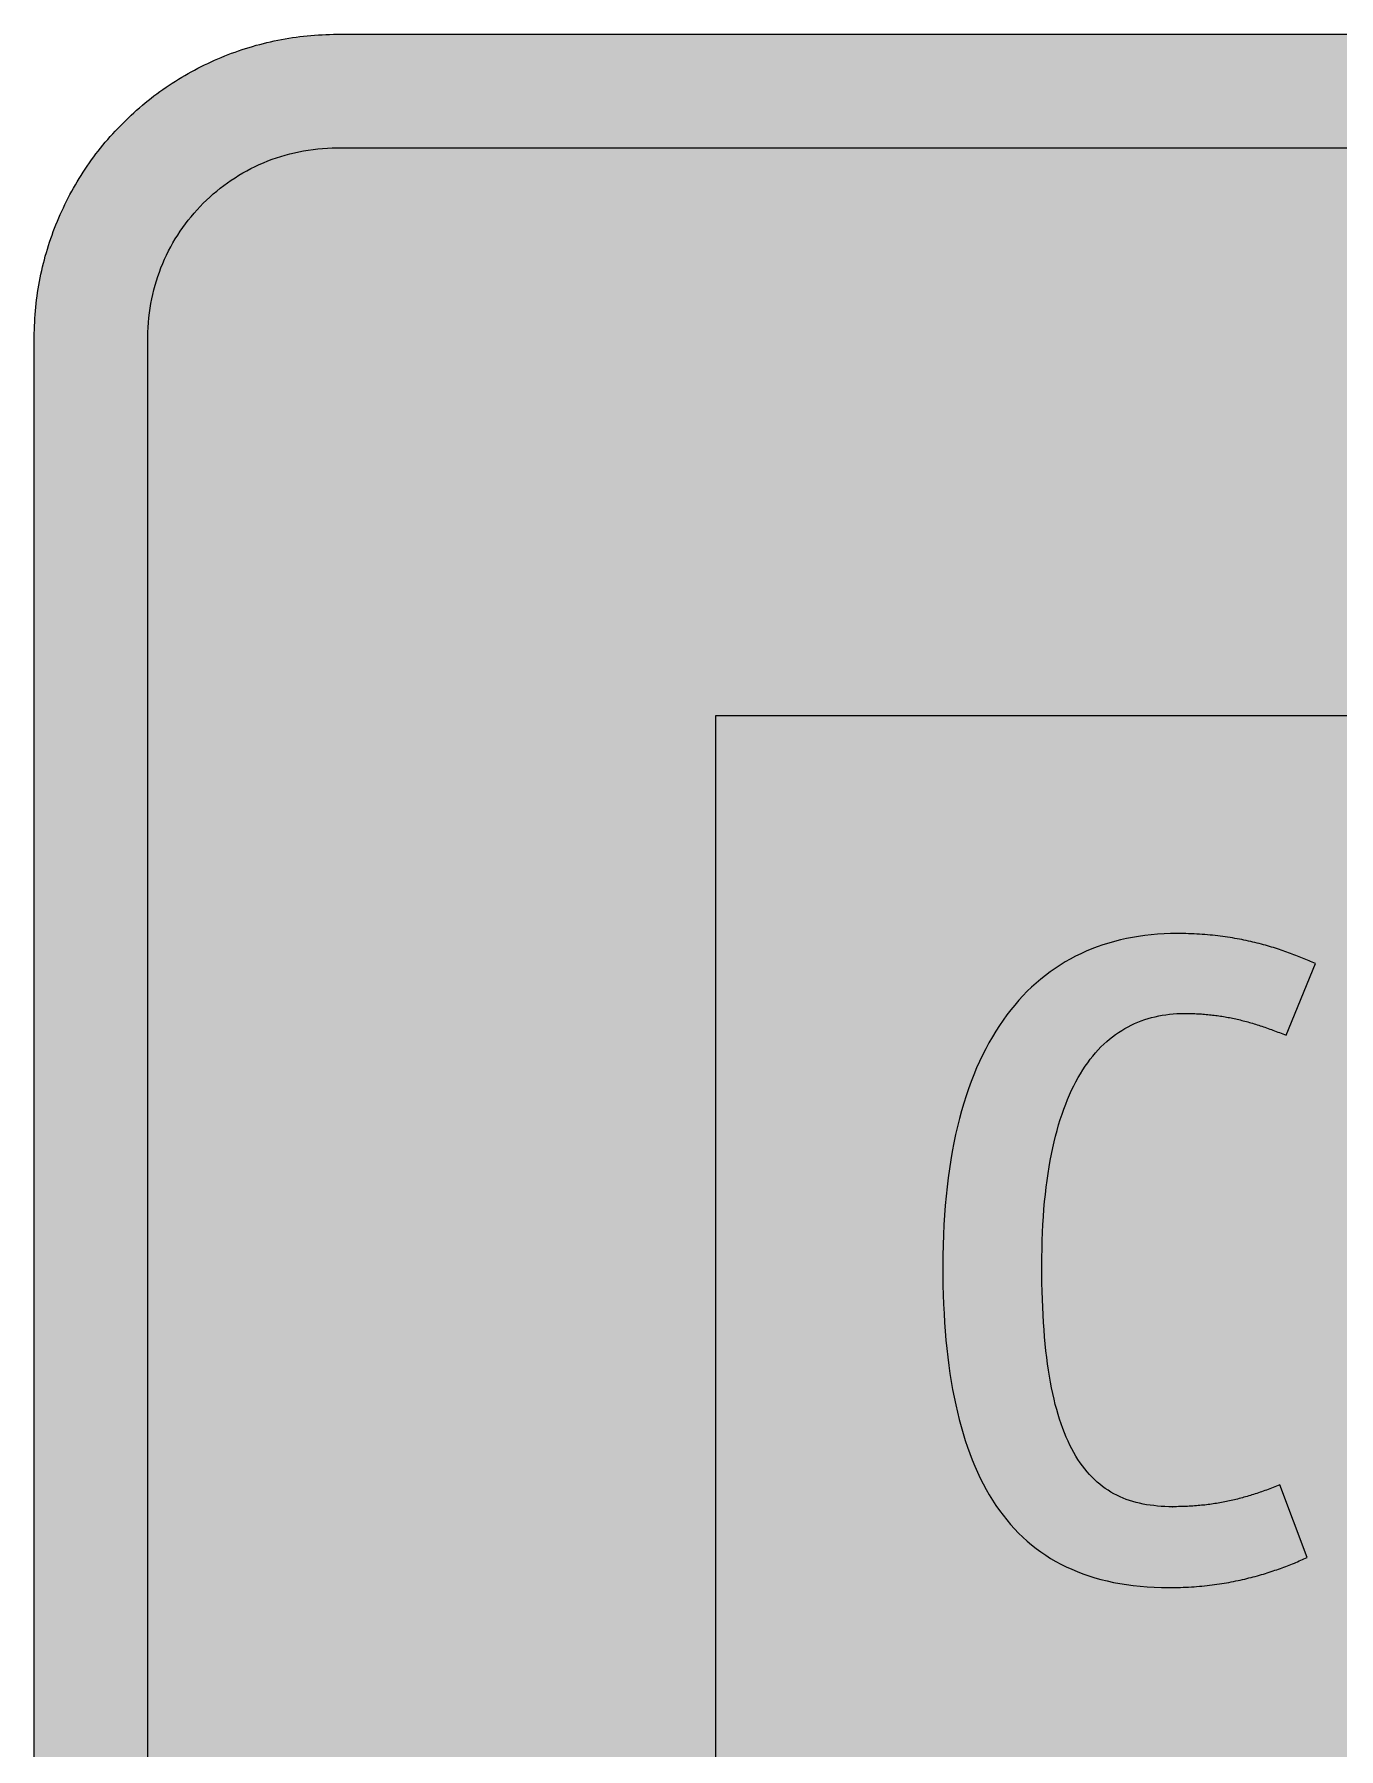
# Model space of a CAD drawing. Header units: millimetres. Extents: x 0 to 212, y 0 to 212.
# Drawn here: x 0.1 to 60.8, y 131.8 to 211.7 of the extents above; entities that cross this region are included whole.
import ezdxf

# ---------------------------------------------------------------- set-up
doc = ezdxf.new("R2010")
doc.units = ezdxf.units.MM

msp = doc.modelspace()

# ---------------------------------------------------------------- hatches: boundary and pattern name
for color, points in [(254, [(14.1633, 0.0536), (13.9878, 0.0533), (13.8125, 0.0559), (13.6373, 0.061), (13.462, 0.0686), (13.2893, 0.0787), (13.114, 0.0914), (12.9413, 0.1041), (12.7686, 0.1219), (12.5959, 0.1397), (12.4231, 0.16), (12.2504, 0.1829), (12.0777, 0.2057), (11.9075, 0.2337), (11.7373, 0.2616), (11.5672, 0.2921), (11.397, 0.3251), (11.2268, 0.3607), (11.0592, 0.3988), (10.8915, 0.4369), (10.7239, 0.4775), (10.5562, 0.5207), (10.3886, 0.5664), (10.2235, 0.6121), (10.0584, 0.6629), (9.8933, 0.7137), (9.7307, 0.7671), (9.5682, 0.8204), (9.4056, 0.8788), (9.2431, 0.9373), (9.083, 0.9982), (8.923, 1.0617), (8.763, 1.1252), (8.6055, 1.1938), (8.4455, 1.2624), (8.2906, 1.331), (8.1331, 1.4046), (7.9781, 1.4783), (7.8232, 1.5545), (7.6708, 1.6332), (7.5184, 1.7145), (7.366, 1.7958), (7.2161, 1.8796), (7.0663, 1.966), (6.919, 2.0523), (6.7716, 2.1438), (6.6243, 2.2352), (6.4795, 2.3266), (6.3348, 2.4232), (6.19, 2.5197), (6.0477, 2.6187), (5.908, 2.7178), (5.7683, 2.8194), (5.6286, 2.9235), (5.4915, 3.0302), (5.3543, 3.1369), (5.2197, 3.2461), (5.0851, 3.3579), (4.953, 3.4722), (4.8209, 3.5865), (4.6914, 3.7033), (4.5644, 3.8202), (4.4348, 3.9395), (4.3104, 4.0615), (4.1859, 4.1859), (4.0615, 4.3104), (3.9395, 4.4348), (3.8202, 4.5618), (3.7033, 4.6914), (3.5865, 4.8209), (3.4722, 4.953), (3.3579, 5.0851), (3.2487, 5.2197), (3.1369, 5.3543), (3.0302, 5.4915), (2.9235, 5.6286), (2.8194, 5.7683), (2.7178, 5.908), (2.6187, 6.0477), (2.5197, 6.19), (2.4232, 6.3348), (2.3266, 6.477), (2.2352, 6.6243), (2.1438, 6.7691), (2.0523, 6.9164), (1.966, 7.0663), (1.8796, 7.2161), (1.7958, 7.366), (1.7145, 7.5184), (1.6332, 7.6708), (1.5545, 7.8232), (1.4783, 7.9781), (1.4046, 8.1331), (1.331, 8.2906), (1.2598, 8.4455), (1.1913, 8.603), (1.1252, 8.763), (1.0592, 8.923), (0.9982, 9.083), (0.9373, 9.2431), (0.8763, 9.4056), (0.8204, 9.5682), (0.7645, 9.7307), (0.7112, 9.8933), (0.6604, 10.0584), (0.6121, 10.2235), (0.5639, 10.3911), (0.5207, 10.5562), (0.4775, 10.7239), (0.4343, 10.8915), (0.3962, 11.0592), (0.3607, 11.2268), (0.3251, 11.397), (0.2921, 11.5672), (0.2616, 11.7373), (0.2311, 11.9075), (0.2057, 12.0802), (0.1803, 12.2504), (0.1575, 12.4231), (0.1372, 12.5959), (0.1194, 12.7686), (0.1041, 12.9413), (0.0889, 13.1166), (0.0787, 13.2893), (0.0686, 13.4645), (0.061, 13.6373), (0.0559, 13.8125), (0.0508, 13.9878), (0.0508, 14.163), (0.0522, 197.6092), (0.0508, 197.7822), (0.0559, 197.9574), (0.061, 198.1327), (0.0686, 198.308), (0.0787, 198.4807), (0.0889, 198.6559), (0.1041, 198.8287), (0.1194, 199.0014), (0.1372, 199.1741), (0.1575, 199.3468), (0.1803, 199.5195), (0.2057, 199.6923), (0.2311, 199.8624), (0.2616, 200.0326), (0.2921, 200.2028), (0.3251, 200.373), (0.3607, 200.5432), (0.3962, 200.7108), (0.4343, 200.8784), (0.4775, 201.0461), (0.5207, 201.2137), (0.5639, 201.3814), (0.6121, 201.5465), (0.6604, 201.7116), (0.7112, 201.8767), (0.7645, 202.0392), (0.8204, 202.2018), (0.8763, 202.3643), (0.9373, 202.5269), (0.9982, 202.6869), (1.0592, 202.8469), (1.1252, 203.007), (1.1913, 203.1644), (1.2598, 203.3245), (1.331, 203.4794), (1.4046, 203.6369), (1.4783, 203.7918), (1.5545, 203.9468), (1.6332, 204.0992), (1.7145, 204.2516), (1.7958, 204.404), (1.8796, 204.5538), (1.966, 204.7037), (2.0523, 204.851), (2.1438, 204.9983), (2.2352, 205.1456), (2.3266, 205.2904), (2.4232, 205.4352), (2.5197, 205.58), (2.6187, 205.7222), (2.7178, 205.8619), (2.8194, 206.0016), (2.9235, 206.1413), (3.0302, 206.2785), (3.1369, 206.4156), (3.2487, 206.5503), (3.3579, 206.6849), (3.4722, 206.817), (3.5865, 206.949), (3.7033, 207.0786), (3.8202, 207.2056), (3.9395, 207.3351), (4.0615, 207.4596), (4.1859, 207.584), (4.3104, 207.7085), (4.4348, 207.8304), (4.5644, 207.9498), (4.6914, 208.0666), (4.8209, 208.1835), (4.953, 208.2978), (5.0851, 208.4121), (5.2197, 208.5213), (5.3543, 208.6331), (5.4915, 208.7397), (5.6286, 208.8464), (5.7683, 208.9506), (5.908, 209.0522), (6.0477, 209.1512), (6.19, 209.2503), (6.3348, 209.3468), (6.4795, 209.4433), (6.6243, 209.5348), (6.7716, 209.6262), (6.919, 209.7176), (7.0663, 209.804), (7.2161, 209.8904), (7.366, 209.9742), (7.5184, 210.0555), (7.6708, 210.1367), (7.8232, 210.2155), (7.9781, 210.2917), (8.1331, 210.3653), (8.2906, 210.439), (8.4455, 210.5101), (8.6055, 210.5787), (8.763, 210.6447), (8.923, 210.7108), (9.083, 210.7717), (9.2431, 210.8327), (9.4056, 210.8937), (9.5682, 210.9495), (9.7307, 211.0054), (9.8933, 211.0588), (10.0584, 211.1096), (10.2235, 211.1578), (10.3886, 211.2061), (10.5562, 211.2493), (10.7239, 211.2924), (10.8915, 211.3356), (11.0592, 211.3737), (11.2268, 211.4093), (11.397, 211.4448), (11.5672, 211.4779), (11.7373, 211.5083), (11.9075, 211.5388), (12.0777, 211.5642), (12.2504, 211.5896), (12.4231, 211.6125), (12.5959, 211.6328), (12.7686, 211.6506), (12.9413, 211.6658), (13.114, 211.6811), (13.2893, 211.6912), (13.462, 211.7014), (13.6373, 211.709), (13.8125, 211.7141), (13.9878, 211.7192), (14.163, 211.7192), (197.6078, 211.7203), (197.7822, 211.7192), (197.9574, 211.7141), (198.1327, 211.709), (198.3054, 211.7014), (198.4807, 211.6912), (198.6534, 211.6811), (198.8287, 211.6658), (199.0014, 211.6506), (199.1741, 211.6328), (199.3468, 211.6125), (199.5195, 211.5896), (199.6897, 211.5642), (199.8624, 211.5388), (200.0326, 211.5083), (200.2028, 211.4779), (200.373, 211.4448), (200.5432, 211.4093), (200.7108, 211.3737), (200.8784, 211.3356), (201.0461, 211.2924), (201.2137, 211.2493), (201.3788, 211.2061), (201.5465, 211.1578), (201.7116, 211.1096), (201.8767, 211.0588), (202.0392, 211.0054), (202.2018, 210.9495), (202.3643, 210.8937), (202.5269, 210.8327), (202.6869, 210.7717), (202.8469, 210.7108), (203.007, 210.6447), (203.167, 210.5787), (203.3245, 210.5101), (203.4794, 210.439), (203.6369, 210.3653), (203.7918, 210.2917), (203.9468, 210.2155), (204.0992, 210.1367), (204.2516, 210.0555), (204.404, 209.9742), (204.5538, 209.8904), (204.7037, 209.804), (204.8535, 209.7176), (205.0009, 209.6262), (205.1456, 209.5348), (205.293, 209.4433), (205.4352, 209.3468), (205.58, 209.2503), (205.7222, 209.1512), (205.8619, 209.0522), (206.0016, 208.9506), (206.1413, 208.8464), (206.2785, 208.7397), (206.4156, 208.6331), (206.5503, 208.5213), (206.6849, 208.4121), (206.817, 208.2978), (206.949, 208.1835), (207.0786, 208.0666), (207.2081, 207.9498), (207.3351, 207.8304), (207.4596, 207.7085), (207.584, 207.584), (207.7085, 207.4596), (207.8304, 207.3351), (207.9498, 207.2056), (208.0666, 207.0786), (208.1835, 206.949), (208.2978, 206.817), (208.4121, 206.6849), (208.5238, 206.5503), (208.6331, 206.4156), (208.7397, 206.2785), (208.8464, 206.1413), (208.9506, 206.0016), (209.0522, 205.8619), (209.1512, 205.7222), (209.2503, 205.58), (209.3468, 205.4352), (209.4433, 205.2904), (209.5348, 205.1456), (209.6262, 204.9983), (209.7176, 204.851), (209.804, 204.7037), (209.8904, 204.5538), (209.9742, 204.404), (210.0555, 204.2516), (210.1367, 204.0992), (210.2155, 203.9468), (210.2917, 203.7918), (210.3653, 203.6369), (210.439, 203.4794), (210.5076, 203.3245), (210.5762, 203.1644), (210.6447, 203.007), (210.7082, 202.8469), (210.7717, 202.6869), (210.8327, 202.5269), (210.8911, 202.3643), (210.9495, 202.2018), (211.0029, 202.0392), (211.0562, 201.8767), (211.107, 201.7116), (211.1578, 201.5465), (211.2035, 201.3814), (211.2493, 201.2137), (211.2924, 201.0461), (211.3331, 200.8784), (211.3712, 200.7108), (211.4093, 200.5432), (211.4448, 200.373), (211.4779, 200.2028), (211.5083, 200.0326), (211.5363, 199.8624), (211.5642, 199.6923), (211.5871, 199.5195), (211.6099, 199.3468), (211.6303, 199.1741), (211.648, 199.0014), (211.6658, 198.8287), (211.6785, 198.6559), (211.6912, 198.4807), (211.7014, 198.308), (211.709, 198.1327), (211.7141, 197.9574), (211.7166, 197.7822), (211.7166, 197.6069), (211.7189, 14.1647), (211.7166, 13.9878), (211.7141, 13.8125), (211.709, 13.6373), (211.7014, 13.4645), (211.6912, 13.2893), (211.6785, 13.1166), (211.6658, 12.9413), (211.648, 12.7686), (211.6303, 12.5959), (211.6099, 12.4231), (211.5871, 12.2504), (211.5642, 12.0802), (211.5363, 11.9075), (211.5083, 11.7373), (211.4779, 11.5672), (211.4448, 11.397), (211.4093, 11.2268), (211.3712, 11.0592), (211.3331, 10.8915), (211.2924, 10.7239), (211.2493, 10.5562), (211.2035, 10.3911), (211.1578, 10.2235), (211.107, 10.0584), (211.0562, 9.8933), (211.0029, 9.7307), (210.9495, 9.5682), (210.8911, 9.4056), (210.8327, 9.2431), (210.7717, 9.083), (210.7082, 8.923), (210.6447, 8.763), (210.5762, 8.603), (210.5076, 8.4455), (210.439, 8.2906), (210.3653, 8.1331), (210.2917, 7.9781), (210.2155, 7.8232), (210.1367, 7.6708), (210.0555, 7.5184), (209.9742, 7.366), (209.8904, 7.2161), (209.804, 7.0663), (209.7176, 6.9164), (209.6262, 6.7691), (209.5348, 6.6243), (209.4433, 6.477), (209.3468, 6.3348), (209.2503, 6.19), (209.1512, 6.0477), (209.0522, 5.908), (208.9506, 5.7683), (208.8464, 5.6286), (208.7397, 5.4915), (208.6331, 5.3543), (208.5238, 5.2197), (208.4121, 5.0851), (208.2978, 4.953), (208.1835, 4.8209), (208.0666, 4.6914), (207.9498, 4.5618), (207.8304, 4.4348), (207.7085, 4.3104), (207.584, 4.1859), (207.4596, 4.0615), (207.3351, 3.9395), (207.2081, 3.8202), (207.0786, 3.7033), (206.949, 3.5865), (206.817, 3.4722), (206.6849, 3.3579), (206.5503, 3.2461), (206.4156, 3.1369), (206.2785, 3.0302), (206.1413, 2.9235), (206.0016, 2.8194), (205.8619, 2.7178), (205.7222, 2.6187), (205.58, 2.5197), (205.4352, 2.4232), (205.293, 2.3266), (205.1456, 2.2352), (205.0009, 2.1438), (204.8535, 2.0523), (204.7037, 1.966), (204.5538, 1.8796), (204.404, 1.7958), (204.2516, 1.7145), (204.0992, 1.6332), (203.9468, 1.5545), (203.7918, 1.4783), (203.6369, 1.4046), (203.4794, 1.331), (203.3245, 1.2624), (203.167, 1.1938), (203.007, 1.1252), (202.8469, 1.0617), (202.6869, 0.9982), (202.5269, 0.9373), (202.3643, 0.8788), (202.2018, 0.8204), (202.0392, 0.7671), (201.8767, 0.7137), (201.7116, 0.6629), (201.5465, 0.6121), (201.3788, 0.5664), (201.2137, 0.5207), (201.0461, 0.4775), (200.8784, 0.4369), (200.7108, 0.3988), (200.5432, 0.3607), (200.373, 0.3251), (200.2028, 0.2921), (200.0326, 0.2616), (199.8624, 0.2337), (199.6897, 0.2057), (199.5195, 0.1829), (199.3468, 0.16), (199.1741, 0.1397), (199.0014, 0.1219), (198.8287, 0.1041), (198.6534, 0.0914), (198.4807, 0.0787), (198.3054, 0.0686), (198.1327, 0.061), (197.9574, 0.0559), (197.7822, 0.0533), (197.6069, 0.0533)]), (144, [(14.1633, 5.3453), (13.9344, 5.3467), (13.7084, 5.3543), (13.4849, 5.3696), (13.2613, 5.3899), (13.0378, 5.4153), (12.8194, 5.4458), (12.6009, 5.4813), (12.385, 5.522), (12.1717, 5.5702), (11.9583, 5.621), (11.7475, 5.6794), (11.5392, 5.7404), (11.3335, 5.8064), (11.1303, 5.8801), (10.9296, 5.9563), (10.729, 6.0376), (10.5334, 6.1239), (10.3378, 6.2128), (10.1473, 6.3094), (9.9593, 6.4084), (9.7714, 6.5126), (9.5885, 6.6218), (9.4082, 6.7335), (9.2304, 6.8504), (9.0576, 6.9698), (8.8849, 7.0968), (8.7173, 7.2238), (8.5522, 7.3584), (8.3896, 7.4955), (8.2321, 7.6352), (8.0772, 7.78), (7.9273, 7.9273), (7.7775, 8.0772), (7.6352, 8.2321), (7.493, 8.3922), (7.3558, 8.5522), (7.2238, 8.7173), (7.0942, 8.8875), (6.9698, 9.0576), (6.8504, 9.2329), (6.7335, 9.4107), (6.6192, 9.591), (6.5126, 9.7739), (6.4084, 9.9593), (6.3068, 10.1473), (6.2128, 10.3403), (6.1214, 10.5334), (6.035, 10.7315), (5.9538, 10.9296), (5.8776, 11.1303), (5.8064, 11.3335), (5.7404, 11.5418), (5.6769, 11.75), (5.621, 11.9583), (5.5677, 12.1717), (5.522, 12.385), (5.4813, 12.6009), (5.4432, 12.8194), (5.4127, 13.0404), (5.3873, 13.2613), (5.3696, 13.4849), (5.3543, 13.7084), (5.3467, 13.937), (5.3416, 14.163), (5.3439, 197.6092), (5.3467, 197.8355), (5.3543, 198.0616), (5.3696, 198.2851), (5.3873, 198.5086), (5.4127, 198.7321), (5.4432, 198.9506), (5.4813, 199.169), (5.522, 199.3849), (5.5677, 199.5983), (5.621, 199.8116), (5.6769, 200.0225), (5.7404, 200.2307), (5.8064, 200.4365), (5.8776, 200.6397), (5.9538, 200.8403), (6.035, 201.041), (6.1214, 201.2366), (6.2128, 201.4322), (6.3068, 201.6227), (6.4084, 201.8106), (6.5126, 201.9986), (6.6192, 202.1815), (6.7335, 202.3618), (6.8504, 202.5396), (6.9698, 202.7123), (7.0942, 202.885), (7.2238, 203.0527), (7.3558, 203.2178), (7.493, 203.3803), (7.6352, 203.5378), (7.7775, 203.6928), (7.9273, 203.8426), (8.0772, 203.9925), (8.2321, 204.1347), (8.3896, 204.277), (8.5522, 204.4141), (8.7173, 204.5462), (8.8849, 204.6757), (9.0576, 204.8002), (9.2304, 204.9196), (9.4082, 205.0364), (9.5885, 205.1507), (9.7714, 205.2574), (9.9593, 205.3615), (10.1473, 205.4631), (10.3378, 205.5571), (10.5334, 205.6486), (10.729, 205.7349), (10.9296, 205.8162), (11.1303, 205.8924), (11.3335, 205.9635), (11.5392, 206.0296), (11.7475, 206.0931), (11.9583, 206.1489), (12.1717, 206.2023), (12.385, 206.248), (12.6009, 206.2886), (12.8194, 206.3267), (13.0378, 206.3572), (13.2613, 206.3826), (13.4849, 206.4004), (13.7084, 206.4156), (13.9344, 206.4233), (14.163, 206.4283), (197.6078, 206.4286), (197.833, 206.4233), (198.0616, 206.4156), (198.2851, 206.4004), (198.5086, 206.3826), (198.7296, 206.3572), (198.9506, 206.3267), (199.169, 206.2886), (199.3849, 206.248), (199.5983, 206.2023), (199.8116, 206.1489), (200.0199, 206.0931), (200.2282, 206.0296), (200.4365, 205.9635), (200.6397, 205.8924), (200.8403, 205.8162), (201.0385, 205.7349), (201.2366, 205.6486), (201.4296, 205.5571), (201.6227, 205.4631), (201.8106, 205.3615), (201.996, 205.2574), (202.1789, 205.1507), (202.3593, 205.0364), (202.5371, 204.9196), (202.7123, 204.8002), (202.8825, 204.6757), (203.0527, 204.5462), (203.2178, 204.4141), (203.3778, 204.277), (203.5378, 204.1347), (203.6928, 203.9925), (203.8426, 203.8426), (203.9899, 203.6928), (204.1347, 203.5378), (204.2744, 203.3803), (204.4116, 203.2178), (204.5462, 203.0527), (204.6732, 202.885), (204.8002, 202.7123), (204.9196, 202.5396), (205.0364, 202.3618), (205.1482, 202.1815), (205.2574, 201.9986), (205.3615, 201.8106), (205.4606, 201.6227), (205.5571, 201.4322), (205.646, 201.2366), (205.7324, 201.041), (205.8137, 200.8403), (205.8899, 200.6397), (205.9635, 200.4365), (206.0296, 200.2307), (206.0905, 200.0225), (206.1489, 199.8116), (206.1997, 199.5983), (206.248, 199.3849), (206.2886, 199.169), (206.3242, 198.9506), (206.3547, 198.7321), (206.3801, 198.5086), (206.4004, 198.2851), (206.4156, 198.0616), (206.4233, 197.8355), (206.4258, 197.6069), (206.4272, 14.1647), (206.4233, 13.937), (206.4156, 13.7084), (206.4004, 13.4849), (206.3801, 13.2613), (206.3547, 13.0404), (206.3242, 12.8194), (206.2886, 12.6009), (206.248, 12.385), (206.1997, 12.1717), (206.1489, 11.9583), (206.0905, 11.75), (206.0296, 11.5418), (205.9635, 11.3335), (205.8899, 11.1303), (205.8137, 10.9296), (205.7324, 10.7315), (205.646, 10.5334), (205.5571, 10.3403), (205.4606, 10.1473), (205.3615, 9.9593), (205.2574, 9.7739), (205.1482, 9.591), (205.0364, 9.4107), (204.9196, 9.2329), (204.8002, 9.0576), (204.6732, 8.8875), (204.5462, 8.7173), (204.4116, 8.5522), (204.2744, 8.3922), (204.1347, 8.2321), (203.9899, 8.0772), (203.8426, 7.9273), (203.6928, 7.78), (203.5378, 7.6352), (203.3778, 7.4955), (203.2178, 7.3584), (203.0527, 7.2238), (202.8825, 7.0968), (202.7123, 6.9698), (202.5371, 6.8504), (202.3593, 6.7335), (202.1789, 6.6218), (201.996, 6.5126), (201.8106, 6.4084), (201.6227, 6.3094), (201.4296, 6.2128), (201.2366, 6.1239), (201.0385, 6.0376), (200.8403, 5.9563), (200.6397, 5.8801), (200.4365, 5.8064), (200.2282, 5.7404), (200.0199, 5.6794), (199.8116, 5.621), (199.5983, 5.5702), (199.3849, 5.522), (199.169, 5.4813), (198.9506, 5.4458), (198.7296, 5.4153), (198.5086, 5.3899), (198.2851, 5.3696), (198.0616, 5.3543), (197.833, 5.3467), (197.6069, 5.3442)]), (254, [(31.8022, 179.9703), (179.9689, 179.9703), (179.9689, 31.8036), (31.8022, 31.8036)]), (59, [(53.0959, 143.0965), (52.9133, 143.096), (52.7355, 143.1036), (52.5577, 143.1112), (52.385, 143.1265), (52.2122, 143.1442), (52.0446, 143.1646), (51.877, 143.19), (51.7144, 143.2204), (51.5544, 143.256), (51.3944, 143.2941), (51.2394, 143.3398), (51.087, 143.3881), (50.9346, 143.4389), (50.7873, 143.4973), (50.6425, 143.5608), (50.5003, 143.6268), (50.358, 143.7005), (50.2209, 143.7792), (50.0863, 143.8605), (49.9542, 143.9494), (49.8272, 144.0434), (49.7002, 144.1425), (49.5757, 144.2466), (49.4538, 144.3558), (49.337, 144.4727), (49.2201, 144.5946), (49.1084, 144.7216), (48.9991, 144.8562), (48.8899, 144.9959), (48.7858, 145.1407), (48.6842, 145.2931), (48.5877, 145.4506), (48.4911, 145.6157), (48.3972, 145.7858), (48.3083, 145.9636), (48.2219, 146.1465), (48.1355, 146.337), (48.0543, 146.5351), (47.9755, 146.7409), (47.9019, 146.9517), (47.8282, 147.1701), (47.7596, 147.3937), (47.691, 147.6273), (47.6275, 147.8661), (47.5691, 148.115), (47.5107, 148.369), (47.4548, 148.6306), (47.404, 148.8999), (47.3558, 149.1767), (47.31, 149.4638), (47.2669, 149.7559), (47.2288, 150.0556), (47.1907, 150.3655), (47.1576, 150.683), (47.1297, 151.0081), (47.1018, 151.3408), (47.0789, 151.6812), (47.056, 152.0317), (47.0383, 152.3898), (47.0256, 152.7581), (47.0129, 153.1341), (47.0052, 153.5176), (47.0002, 153.9113), (47.0002, 154.3152), (47.0002, 154.7165), (47.0078, 155.1102), (47.0179, 155.4988), (47.0332, 155.8773), (47.051, 156.2481), (47.0738, 156.6088), (47.0992, 156.9644), (47.1297, 157.3124), (47.1653, 157.6502), (47.2034, 157.9829), (47.244, 158.3055), (47.2897, 158.623), (47.338, 158.9329), (47.3913, 159.2326), (47.4472, 159.5272), (47.5082, 159.8143), (47.5717, 160.0937), (47.6377, 160.3654), (47.7088, 160.6321), (47.7825, 160.8887), (47.8587, 161.1401), (47.94, 161.384), (48.0212, 161.6227), (48.1101, 161.8513), (48.199, 162.0749), (48.2905, 162.2908), (48.387, 162.5016), (48.4861, 162.7048), (48.5877, 162.9029), (48.6918, 163.0934), (48.7985, 163.2763), (48.9102, 163.4541), (49.022, 163.6243), (49.1388, 163.7894), (49.2557, 163.9468), (49.3776, 164.0992), (49.5021, 164.2466), (49.6265, 164.3863), (49.7561, 164.5209), (49.8881, 164.6479), (50.0202, 164.7698), (50.1574, 164.8866), (50.2945, 164.9959), (50.4342, 165.1025), (50.5765, 165.2016), (50.7213, 165.2956), (50.8686, 165.3819), (51.0184, 165.4658), (51.1683, 165.542), (51.3207, 165.6131), (51.4756, 165.6791), (51.6331, 165.7401), (51.7931, 165.796), (51.9532, 165.8468), (52.1157, 165.8925), (52.2783, 165.9331), (52.4434, 165.9687), (52.611, 165.9992), (52.7787, 166.0271), (52.9514, 166.0474), (53.1216, 166.0627), (53.2943, 166.0754), (53.4695, 166.0804), (53.6448, 166.083), (53.7261, 166.083), (53.8074, 166.083), (53.8861, 166.0804), (53.9674, 166.0804), (54.0461, 166.0779), (54.1223, 166.0754), (54.2011, 166.0703), (54.2773, 166.0677), (54.356, 166.0627), (54.4322, 166.0601), (54.5084, 166.0525), (54.5821, 166.0474), (54.6583, 166.0423), (54.7319, 166.0347), (54.8081, 166.0271), (54.8818, 166.0195), (54.9554, 166.0119), (55.0291, 166.0042), (55.1002, 165.9941), (55.1739, 165.9839), (55.245, 165.9738), (55.3187, 165.9636), (55.3898, 165.9534), (55.4634, 165.9407), (55.5346, 165.928), (55.6057, 165.9153), (55.6768, 165.9026), (55.7479, 165.8899), (55.819, 165.8747), (55.8902, 165.8595), (55.9613, 165.8442), (56.0324, 165.829), (56.1035, 165.8137), (56.1746, 165.796), (56.2458, 165.7807), (56.3169, 165.7629), (56.388, 165.7426), (56.4591, 165.7248), (56.5302, 165.7071), (56.6014, 165.6867), (56.6725, 165.6664), (56.7436, 165.6461), (56.8147, 165.6258), (56.8858, 165.6029), (56.9595, 165.5801), (57.0306, 165.5572), (57.1043, 165.5343), (57.1754, 165.5115), (57.2491, 165.4886), (57.3227, 165.4632), (57.3964, 165.4378), (57.47, 165.4124), (57.5437, 165.387), (57.6174, 165.3591), (57.6936, 165.3337), (57.7672, 165.3057), (57.8434, 165.2778), (57.9196, 165.2473), (57.9958, 165.2194), (58.072, 165.1889), (58.1508, 165.161), (58.2295, 165.1279), (58.3082, 165.0975), (58.387, 165.067), (59.7436, 168.4126), (59.6697, 168.4426), (59.5986, 168.4757), (59.5249, 168.5061), (59.4512, 168.5392), (59.375, 168.5696), (59.2988, 168.6027), (59.2226, 168.6331), (59.1464, 168.6662), (59.0677, 168.6966), (58.989, 168.7297), (58.9102, 168.7601), (58.8289, 168.7906), (58.7477, 168.8236), (58.6664, 168.8541), (58.5826, 168.8846), (58.4987, 168.9151), (58.4149, 168.9456), (58.3286, 168.976), (58.2422, 169.0065), (58.1533, 169.0345), (58.0669, 169.0649), (57.9755, 169.0929), (57.8866, 169.1234), (57.7952, 169.1513), (57.7037, 169.1792), (57.6097, 169.2072), (57.5158, 169.2326), (57.4218, 169.2605), (57.3253, 169.2859), (57.2287, 169.3139), (57.1322, 169.3393), (57.0332, 169.3647), (56.9316, 169.3875), (56.8325, 169.4129), (56.7309, 169.4358), (56.6268, 169.4586), (56.5226, 169.4815), (56.4185, 169.5044), (56.3143, 169.5247), (56.2051, 169.545), (56.0984, 169.5653), (55.9892, 169.5831), (55.88, 169.6034), (55.7682, 169.6212), (55.6565, 169.639), (55.5422, 169.6542), (55.4279, 169.6695), (55.3136, 169.6847), (55.1967, 169.6999), (55.0774, 169.7126), (54.958, 169.7253), (54.8386, 169.738), (54.7167, 169.7482), (54.5948, 169.7584), (54.4728, 169.7685), (54.3484, 169.7761), (54.2214, 169.7838), (54.0944, 169.7914), (53.9648, 169.7965), (53.8378, 169.8015), (53.7058, 169.8041), (53.5737, 169.8066), (53.4416, 169.8092), (53.307, 169.8092), (52.9996, 169.8041), (52.6948, 169.7939), (52.3926, 169.7761), (52.0954, 169.7507), (51.8008, 169.7177), (51.5112, 169.6771), (51.2242, 169.6288), (50.9422, 169.5755), (50.6628, 169.512), (50.386, 169.4434), (50.1142, 169.3672), (49.8475, 169.2808), (49.5833, 169.1894), (49.3217, 169.0903), (49.0652, 168.9837), (48.8137, 168.8694), (48.5673, 168.7474), (48.3235, 168.6179), (48.0822, 168.4833), (47.8485, 168.3385), (47.6174, 168.1861), (47.3888, 168.0261), (47.1678, 167.861), (46.9494, 167.6857), (46.736, 167.5028), (46.5252, 167.3123), (46.322, 167.1168), (46.1213, 166.911), (45.9257, 166.6977), (45.7352, 166.4767), (45.5498, 166.2506), (45.3695, 166.0144), (45.1942, 165.7706), (45.0215, 165.5191), (44.8564, 165.26), (44.6938, 164.9933), (44.5364, 164.719), (44.3865, 164.4371), (44.2392, 164.1475), (44.0995, 163.8478), (43.9623, 163.543), (43.8328, 163.228), (43.7083, 162.908), (43.5864, 162.5778), (43.4721, 162.24), (43.3629, 161.8971), (43.2613, 161.544), (43.1622, 161.1808), (43.0708, 160.8125), (42.9819, 160.4366), (42.9006, 160.0505), (42.8269, 159.6568), (42.7558, 159.258), (42.6923, 158.8491), (42.6339, 158.43), (42.5831, 158.0058), (42.5374, 157.574), (42.4967, 157.132), (42.4612, 156.6824), (42.4332, 156.2252), (42.4129, 155.7604), (42.3977, 155.2854), (42.3875, 154.8028), (42.385, 154.3152), (42.3875, 153.858), (42.3926, 153.4109), (42.4053, 152.969), (42.4205, 152.5346), (42.4409, 152.1054), (42.4663, 151.6837), (42.4967, 151.2697), (42.5323, 150.8633), (42.5704, 150.462), (42.6161, 150.0683), (42.6644, 149.6797), (42.7177, 149.2987), (42.7787, 148.9253), (42.8422, 148.5595), (42.9108, 148.1988), (42.9844, 147.8458), (43.0632, 147.5003), (43.147, 147.1625), (43.2359, 146.8298), (43.3273, 146.5047), (43.4264, 146.1872), (43.5305, 145.8747), (43.6397, 145.5725), (43.754, 145.2753), (43.876, 144.9857), (44.0004, 144.7013), (44.13, 144.4269), (44.2646, 144.1577), (44.4068, 143.8961), (44.5516, 143.6421), (44.704, 143.3932), (44.8615, 143.1544), (45.024, 142.9207), (45.1917, 142.6947), (45.3644, 142.4762), (45.5447, 142.2654), (45.7276, 142.0597), (45.9181, 141.8641), (46.1137, 141.6736), (46.3169, 141.4907), (46.5226, 141.3154), (46.736, 141.1478), (46.9544, 140.9878), (47.1805, 140.8328), (47.4091, 140.6881), (47.6453, 140.5484), (47.8892, 140.4188), (48.1355, 140.2944), (48.3895, 140.1775), (48.6486, 140.0683), (48.9153, 139.9667), (49.1871, 139.8727), (49.464, 139.7864), (49.7484, 139.7076), (50.038, 139.634), (50.3352, 139.5705), (50.6374, 139.5146), (50.9448, 139.4638), (51.2597, 139.4231), (51.5798, 139.3876), (51.9074, 139.3622), (52.2402, 139.3419), (52.5805, 139.3317), (52.926, 139.3266), (53.0606, 139.3292), (53.1927, 139.3292), (53.3248, 139.3317), (53.4568, 139.3368), (53.5864, 139.3393), (53.7134, 139.3469), (53.8404, 139.352), (53.9674, 139.3596), (54.0918, 139.3673), (54.2138, 139.3774), (54.3382, 139.3876), (54.4576, 139.3977), (54.5795, 139.4104), (54.6964, 139.4231), (54.8157, 139.4358), (54.9326, 139.4511), (55.0469, 139.4663), (55.1612, 139.4816), (55.2755, 139.4993), (55.3872, 139.5146), (55.499, 139.5324), (55.6082, 139.5527), (55.7174, 139.5705), (55.8241, 139.5908), (55.9333, 139.6111), (56.0375, 139.634), (56.1416, 139.6543), (56.2458, 139.6771), (56.3499, 139.7), (56.4515, 139.7229), (56.5506, 139.7483), (56.6522, 139.7737), (56.7512, 139.7965), (56.8477, 139.8219), (56.9443, 139.8499), (57.0408, 139.8753), (57.1348, 139.9032), (57.2287, 139.9286), (57.3227, 139.9565), (57.4142, 139.9845), (57.5056, 140.015), (57.5945, 140.0429), (57.6834, 140.0708), (57.7723, 140.1013), (57.8612, 140.1318), (57.9476, 140.1597), (58.0314, 140.1902), (58.1177, 140.2207), (58.2016, 140.2512), (58.2828, 140.2817), (58.3667, 140.3147), (58.4479, 140.3452), (58.5292, 140.3756), (58.608, 140.4087), (58.6867, 140.4391), (58.7654, 140.4696), (58.8416, 140.5026), (58.9178, 140.5331), (58.994, 140.5661), (59.0677, 140.5966), (59.1439, 140.6296), (59.215, 140.6627), (59.2887, 140.6931), (59.3598, 140.7262), (58.0926, 144.1136), (58.0111, 144.0815), (57.9323, 144.051), (57.8561, 144.018), (57.7774, 143.9901), (57.6986, 143.9596), (57.6224, 143.9316), (57.5462, 143.9012), (57.4675, 143.8732), (57.3913, 143.8453), (57.3151, 143.8199), (57.2414, 143.7919), (57.1652, 143.7665), (57.089, 143.7411), (57.0128, 143.7157), (56.9392, 143.6903), (56.863, 143.6675), (56.7893, 143.6446), (56.7157, 143.6218), (56.6395, 143.5989), (56.5658, 143.576), (56.4921, 143.5532), (56.4159, 143.5329), (56.3423, 143.5125), (56.2686, 143.4922), (56.195, 143.4719), (56.1188, 143.4541), (56.0451, 143.4363), (55.9714, 143.416), (55.8978, 143.3982), (55.8216, 143.383), (55.7479, 143.3652), (55.6717, 143.35), (55.5981, 143.3347), (55.5219, 143.3195), (55.4457, 143.3043), (55.372, 143.289), (55.2958, 143.2763), (55.2196, 143.2636), (55.1434, 143.2509), (55.0672, 143.2382), (54.9885, 143.2255), (54.9123, 143.2154), (54.8335, 143.2052), (54.7573, 143.195), (54.6786, 143.1849), (54.5998, 143.1747), (54.5211, 143.1671), (54.4424, 143.1595), (54.3611, 143.1519), (54.2798, 143.1442), (54.1985, 143.1366), (54.1172, 143.1315), (54.036, 143.1265), (53.9547, 143.1188), (53.8709, 143.1163), (53.787, 143.1112), (53.7032, 143.1087), (53.6169, 143.1036), (53.533, 143.1011), (53.4467, 143.0985), (53.3603, 143.0985), (53.2714, 143.096), (53.1825, 143.096), (53.0936, 143.096)])]:
    msp.add_hatch(color=color).paths.add_polyline_path(points)

# ---------------------------------------------------------------- linework, layer by layer
at = {"color": 254}
for points in [[(0.0508, 14.163), (0.0522, 197.6092), (0.0508, 197.7822), (0.0559, 197.9574), (0.061, 198.1327), (0.0686, 198.308), (0.0787, 198.4807), (0.0889, 198.6559), (0.1041, 198.8287), (0.1194, 199.0014), (0.1372, 199.1741), (0.1575, 199.3468), (0.1803, 199.5195), (0.2057, 199.6923), (0.2311, 199.8624), (0.2616, 200.0326), (0.2921, 200.2028), (0.3251, 200.373), (0.3607, 200.5432), (0.3962, 200.7108), (0.4343, 200.8784), (0.4775, 201.0461), (0.5207, 201.2137), (0.5639, 201.3814), (0.6121, 201.5465), (0.6604, 201.7116), (0.7112, 201.8767), (0.7645, 202.0392), (0.8204, 202.2018), (0.8763, 202.3643), (0.9373, 202.5269), (0.9982, 202.6869), (1.0592, 202.8469), (1.1252, 203.007), (1.1913, 203.1644), (1.2598, 203.3245), (1.331, 203.4794), (1.4046, 203.6369), (1.4783, 203.7918), (1.5545, 203.9468), (1.6332, 204.0992), (1.7145, 204.2516), (1.7958, 204.404), (1.8796, 204.5538), (1.966, 204.7037), (2.0523, 204.851), (2.1438, 204.9983), (2.2352, 205.1456), (2.3266, 205.2904), (2.4232, 205.4352), (2.5197, 205.58), (2.6187, 205.7222), (2.7178, 205.8619), (2.8194, 206.0016), (2.9235, 206.1413), (3.0302, 206.2785), (3.1369, 206.4156), (3.2487, 206.5503), (3.3579, 206.6849), (3.4722, 206.817), (3.5865, 206.949), (3.7033, 207.0786), (3.8202, 207.2056), (3.9395, 207.3351), (4.0615, 207.4596), (4.1859, 207.584), (4.3104, 207.7085), (4.4348, 207.8304), (4.5644, 207.9498), (4.6914, 208.0666), (4.8209, 208.1835), (4.953, 208.2978), (5.0851, 208.4121), (5.2197, 208.5213), (5.3543, 208.6331), (5.4915, 208.7397), (5.6286, 208.8464), (5.7683, 208.9506), (5.908, 209.0522), (6.0477, 209.1512), (6.19, 209.2503), (6.3348, 209.3468), (6.4795, 209.4433), (6.6243, 209.5348), (6.7716, 209.6262), (6.919, 209.7176), (7.0663, 209.804), (7.2161, 209.8904), (7.366, 209.9742), (7.5184, 210.0555), (7.6708, 210.1367), (7.8232, 210.2155), (7.9781, 210.2917), (8.1331, 210.3653), (8.2906, 210.439), (8.4455, 210.5101), (8.6055, 210.5787), (8.763, 210.6447), (8.923, 210.7108), (9.083, 210.7717), (9.2431, 210.8327), (9.4056, 210.8937), (9.5682, 210.9495), (9.7307, 211.0054), (9.8933, 211.0588), (10.0584, 211.1096), (10.2235, 211.1578), (10.3886, 211.2061), (10.5562, 211.2493), (10.7239, 211.2924), (10.8915, 211.3356), (11.0592, 211.3737), (11.2268, 211.4093), (11.397, 211.4448), (11.5672, 211.4779), (11.7373, 211.5083), (11.9075, 211.5388), (12.0777, 211.5642), (12.2504, 211.5896), (12.4231, 211.6125), (12.5959, 211.6328), (12.7686, 211.6506), (12.9413, 211.6658), (13.114, 211.6811), (13.2893, 211.6912), (13.462, 211.7014), (13.6373, 211.709), (13.8125, 211.7141), (13.9878, 211.7192), (14.163, 211.7192), (197.6078, 211.7203)], [(31.8022, 179.9703), (179.9689, 179.9703), (179.9689, 31.8036), (31.8022, 31.8036), (31.8022, 179.9703)]]:
    msp.add_lwpolyline(points, dxfattribs=at)
at = {"color": 144}
msp.add_lwpolyline([(5.3416, 14.163), (5.3439, 197.6092), (5.3467, 197.8355), (5.3543, 198.0616), (5.3696, 198.2851), (5.3873, 198.5086), (5.4127, 198.7321), (5.4432, 198.9506), (5.4813, 199.169), (5.522, 199.3849), (5.5677, 199.5983), (5.621, 199.8116), (5.6769, 200.0225), (5.7404, 200.2307), (5.8064, 200.4365), (5.8776, 200.6397), (5.9538, 200.8403), (6.035, 201.041), (6.1214, 201.2366), (6.2128, 201.4322), (6.3068, 201.6227), (6.4084, 201.8106), (6.5126, 201.9986), (6.6192, 202.1815), (6.7335, 202.3618), (6.8504, 202.5396), (6.9698, 202.7123), (7.0942, 202.885), (7.2238, 203.0527), (7.3558, 203.2178), (7.493, 203.3803), (7.6352, 203.5378), (7.7775, 203.6928), (7.9273, 203.8426), (8.0772, 203.9925), (8.2321, 204.1347), (8.3896, 204.277), (8.5522, 204.4141), (8.7173, 204.5462), (8.8849, 204.6757), (9.0576, 204.8002), (9.2304, 204.9196), (9.4082, 205.0364), (9.5885, 205.1507), (9.7714, 205.2574), (9.9593, 205.3615), (10.1473, 205.4631), (10.3378, 205.5571), (10.5334, 205.6486), (10.729, 205.7349), (10.9296, 205.8162), (11.1303, 205.8924), (11.3335, 205.9635), (11.5392, 206.0296), (11.7475, 206.0931), (11.9583, 206.1489), (12.1717, 206.2023), (12.385, 206.248), (12.6009, 206.2886), (12.8194, 206.3267), (13.0378, 206.3572), (13.2613, 206.3826), (13.4849, 206.4004), (13.7084, 206.4156), (13.9344, 206.4233), (14.163, 206.4283), (197.6078, 206.4286)], dxfattribs=at)
at = {"color": 59}
msp.add_lwpolyline([(53.0959, 143.0965), (52.9133, 143.096), (52.7355, 143.1036), (52.5577, 143.1112), (52.385, 143.1265), (52.2122, 143.1442), (52.0446, 143.1646), (51.877, 143.19), (51.7144, 143.2204), (51.5544, 143.256), (51.3944, 143.2941), (51.2394, 143.3398), (51.087, 143.3881), (50.9346, 143.4389), (50.7873, 143.4973), (50.6425, 143.5608), (50.5003, 143.6268), (50.358, 143.7005), (50.2209, 143.7792), (50.0863, 143.8605), (49.9542, 143.9494), (49.8272, 144.0434), (49.7002, 144.1425), (49.5757, 144.2466), (49.4538, 144.3558), (49.337, 144.4727), (49.2201, 144.5946), (49.1084, 144.7216), (48.9991, 144.8562), (48.8899, 144.9959), (48.7858, 145.1407), (48.6842, 145.2931), (48.5877, 145.4506), (48.4911, 145.6157), (48.3972, 145.7858), (48.3083, 145.9636), (48.2219, 146.1465), (48.1355, 146.337), (48.0543, 146.5351), (47.9755, 146.7409), (47.9019, 146.9517), (47.8282, 147.1701), (47.7596, 147.3937), (47.691, 147.6273), (47.6275, 147.8661), (47.5691, 148.115), (47.5107, 148.369), (47.4548, 148.6306), (47.404, 148.8999), (47.3558, 149.1767), (47.31, 149.4638), (47.2669, 149.7559), (47.2288, 150.0556), (47.1907, 150.3655), (47.1576, 150.683), (47.1297, 151.0081), (47.1018, 151.3408), (47.0789, 151.6812), (47.056, 152.0317), (47.0383, 152.3898), (47.0256, 152.7581), (47.0129, 153.1341), (47.0052, 153.5176), (47.0002, 153.9113), (47.0002, 154.3152), (47.0002, 154.7165), (47.0078, 155.1102), (47.0179, 155.4988), (47.0332, 155.8773), (47.051, 156.2481), (47.0738, 156.6088), (47.0992, 156.9644), (47.1297, 157.3124), (47.1653, 157.6502), (47.2034, 157.9829), (47.244, 158.3055), (47.2897, 158.623), (47.338, 158.9329), (47.3913, 159.2326), (47.4472, 159.5272), (47.5082, 159.8143), (47.5717, 160.0937), (47.6377, 160.3654), (47.7088, 160.6321), (47.7825, 160.8887), (47.8587, 161.1401), (47.94, 161.384), (48.0212, 161.6227), (48.1101, 161.8513), (48.199, 162.0749), (48.2905, 162.2908), (48.387, 162.5016), (48.4861, 162.7048), (48.5877, 162.9029), (48.6918, 163.0934), (48.7985, 163.2763), (48.9102, 163.4541), (49.022, 163.6243), (49.1388, 163.7894), (49.2557, 163.9468), (49.3776, 164.0992), (49.5021, 164.2466), (49.6265, 164.3863), (49.7561, 164.5209), (49.8881, 164.6479), (50.0202, 164.7698), (50.1574, 164.8866), (50.2945, 164.9959), (50.4342, 165.1025), (50.5765, 165.2016), (50.7213, 165.2956), (50.8686, 165.3819), (51.0184, 165.4658), (51.1683, 165.542), (51.3207, 165.6131), (51.4756, 165.6791), (51.6331, 165.7401), (51.7931, 165.796), (51.9532, 165.8468), (52.1157, 165.8925), (52.2783, 165.9331), (52.4434, 165.9687), (52.611, 165.9992), (52.7787, 166.0271), (52.9514, 166.0474), (53.1216, 166.0627), (53.2943, 166.0754), (53.4695, 166.0804), (53.6448, 166.083), (53.7261, 166.083), (53.8074, 166.083), (53.8861, 166.0804), (53.9674, 166.0804), (54.0461, 166.0779), (54.1223, 166.0754), (54.2011, 166.0703), (54.2773, 166.0677), (54.356, 166.0627), (54.4322, 166.0601), (54.5084, 166.0525), (54.5821, 166.0474), (54.6583, 166.0423), (54.7319, 166.0347), (54.8081, 166.0271), (54.8818, 166.0195), (54.9554, 166.0119), (55.0291, 166.0042), (55.1002, 165.9941), (55.1739, 165.9839), (55.245, 165.9738), (55.3187, 165.9636), (55.3898, 165.9534), (55.4634, 165.9407), (55.5346, 165.928), (55.6057, 165.9153), (55.6768, 165.9026), (55.7479, 165.8899), (55.819, 165.8747), (55.8902, 165.8595), (55.9613, 165.8442), (56.0324, 165.829), (56.1035, 165.8137), (56.1746, 165.796), (56.2458, 165.7807), (56.3169, 165.7629), (56.388, 165.7426), (56.4591, 165.7248), (56.5302, 165.7071), (56.6014, 165.6867), (56.6725, 165.6664), (56.7436, 165.6461), (56.8147, 165.6258), (56.8858, 165.6029), (56.9595, 165.5801), (57.0306, 165.5572), (57.1043, 165.5343), (57.1754, 165.5115), (57.2491, 165.4886), (57.3227, 165.4632), (57.3964, 165.4378), (57.47, 165.4124), (57.5437, 165.387), (57.6174, 165.3591), (57.6936, 165.3337), (57.7672, 165.3057), (57.8434, 165.2778), (57.9196, 165.2473), (57.9958, 165.2194), (58.072, 165.1889), (58.1508, 165.161), (58.2295, 165.1279), (58.3082, 165.0975), (58.387, 165.067), (59.7436, 168.4126), (59.6697, 168.4426), (59.5986, 168.4757), (59.5249, 168.5061), (59.4512, 168.5392), (59.375, 168.5696), (59.2988, 168.6027), (59.2226, 168.6331), (59.1464, 168.6662), (59.0677, 168.6966), (58.989, 168.7297), (58.9102, 168.7601), (58.8289, 168.7906), (58.7477, 168.8236), (58.6664, 168.8541), (58.5826, 168.8846), (58.4987, 168.9151), (58.4149, 168.9456), (58.3286, 168.976), (58.2422, 169.0065), (58.1533, 169.0345), (58.0669, 169.0649), (57.9755, 169.0929), (57.8866, 169.1234), (57.7952, 169.1513), (57.7037, 169.1792), (57.6097, 169.2072), (57.5158, 169.2326), (57.4218, 169.2605), (57.3253, 169.2859), (57.2287, 169.3139), (57.1322, 169.3393), (57.0332, 169.3647), (56.9316, 169.3875), (56.8325, 169.4129), (56.7309, 169.4358), (56.6268, 169.4586), (56.5226, 169.4815), (56.4185, 169.5044), (56.3143, 169.5247), (56.2051, 169.545), (56.0984, 169.5653), (55.9892, 169.5831), (55.88, 169.6034), (55.7682, 169.6212), (55.6565, 169.639), (55.5422, 169.6542), (55.4279, 169.6695), (55.3136, 169.6847), (55.1967, 169.6999), (55.0774, 169.7126), (54.958, 169.7253), (54.8386, 169.738), (54.7167, 169.7482), (54.5948, 169.7584), (54.4728, 169.7685), (54.3484, 169.7761), (54.2214, 169.7838), (54.0944, 169.7914), (53.9648, 169.7965), (53.8378, 169.8015), (53.7058, 169.8041), (53.5737, 169.8066), (53.4416, 169.8092), (53.307, 169.8092), (52.9996, 169.8041), (52.6948, 169.7939), (52.3926, 169.7761), (52.0954, 169.7507), (51.8008, 169.7177), (51.5112, 169.6771), (51.2242, 169.6288), (50.9422, 169.5755), (50.6628, 169.512), (50.386, 169.4434), (50.1142, 169.3672), (49.8475, 169.2808), (49.5833, 169.1894), (49.3217, 169.0903), (49.0652, 168.9837), (48.8137, 168.8694), (48.5673, 168.7474), (48.3235, 168.6179), (48.0822, 168.4833), (47.8485, 168.3385), (47.6174, 168.1861), (47.3888, 168.0261), (47.1678, 167.861), (46.9494, 167.6857), (46.736, 167.5028), (46.5252, 167.3123), (46.322, 167.1168), (46.1213, 166.911), (45.9257, 166.6977), (45.7352, 166.4767), (45.5498, 166.2506), (45.3695, 166.0144), (45.1942, 165.7706), (45.0215, 165.5191), (44.8564, 165.26), (44.6938, 164.9933), (44.5364, 164.719), (44.3865, 164.4371), (44.2392, 164.1475), (44.0995, 163.8478), (43.9623, 163.543), (43.8328, 163.228), (43.7083, 162.908), (43.5864, 162.5778), (43.4721, 162.24), (43.3629, 161.8971), (43.2613, 161.544), (43.1622, 161.1808), (43.0708, 160.8125), (42.9819, 160.4366), (42.9006, 160.0505), (42.8269, 159.6568), (42.7558, 159.258), (42.6923, 158.8491), (42.6339, 158.43), (42.5831, 158.0058), (42.5374, 157.574), (42.4967, 157.132), (42.4612, 156.6824), (42.4332, 156.2252), (42.4129, 155.7604), (42.3977, 155.2854), (42.3875, 154.8028), (42.385, 154.3152), (42.3875, 153.858), (42.3926, 153.4109), (42.4053, 152.969), (42.4205, 152.5346), (42.4409, 152.1054), (42.4663, 151.6837), (42.4967, 151.2697), (42.5323, 150.8633), (42.5704, 150.462), (42.6161, 150.0683), (42.6644, 149.6797), (42.7177, 149.2987), (42.7787, 148.9253), (42.8422, 148.5595), (42.9108, 148.1988), (42.9844, 147.8458), (43.0632, 147.5003), (43.147, 147.1625), (43.2359, 146.8298), (43.3273, 146.5047), (43.4264, 146.1872), (43.5305, 145.8747), (43.6397, 145.5725), (43.754, 145.2753), (43.876, 144.9857), (44.0004, 144.7013), (44.13, 144.4269), (44.2646, 144.1577), (44.4068, 143.8961), (44.5516, 143.6421), (44.704, 143.3932), (44.8615, 143.1544), (45.024, 142.9207), (45.1917, 142.6947), (45.3644, 142.4762), (45.5447, 142.2654), (45.7276, 142.0597), (45.9181, 141.8641), (46.1137, 141.6736), (46.3169, 141.4907), (46.5226, 141.3154), (46.736, 141.1478), (46.9544, 140.9878), (47.1805, 140.8328), (47.4091, 140.6881), (47.6453, 140.5484), (47.8892, 140.4188), (48.1355, 140.2944), (48.3895, 140.1775), (48.6486, 140.0683), (48.9153, 139.9667), (49.1871, 139.8727), (49.464, 139.7864), (49.7484, 139.7076), (50.038, 139.634), (50.3352, 139.5705), (50.6374, 139.5146), (50.9448, 139.4638), (51.2597, 139.4231), (51.5798, 139.3876), (51.9074, 139.3622), (52.2402, 139.3419), (52.5805, 139.3317), (52.926, 139.3266), (53.0606, 139.3292), (53.1927, 139.3292), (53.3248, 139.3317), (53.4568, 139.3368), (53.5864, 139.3393), (53.7134, 139.3469), (53.8404, 139.352), (53.9674, 139.3596), (54.0918, 139.3673), (54.2138, 139.3774), (54.3382, 139.3876), (54.4576, 139.3977), (54.5795, 139.4104), (54.6964, 139.4231), (54.8157, 139.4358), (54.9326, 139.4511), (55.0469, 139.4663), (55.1612, 139.4816), (55.2755, 139.4993), (55.3872, 139.5146), (55.499, 139.5324), (55.6082, 139.5527), (55.7174, 139.5705), (55.8241, 139.5908), (55.9333, 139.6111), (56.0375, 139.634), (56.1416, 139.6543), (56.2458, 139.6771), (56.3499, 139.7), (56.4515, 139.7229), (56.5506, 139.7483), (56.6522, 139.7737), (56.7512, 139.7965), (56.8477, 139.8219), (56.9443, 139.8499), (57.0408, 139.8753), (57.1348, 139.9032), (57.2287, 139.9286), (57.3227, 139.9565), (57.4142, 139.9845), (57.5056, 140.015), (57.5945, 140.0429), (57.6834, 140.0708), (57.7723, 140.1013), (57.8612, 140.1318), (57.9476, 140.1597), (58.0314, 140.1902), (58.1177, 140.2207), (58.2016, 140.2512), (58.2828, 140.2817), (58.3667, 140.3147), (58.4479, 140.3452), (58.5292, 140.3756), (58.608, 140.4087), (58.6867, 140.4391), (58.7654, 140.4696), (58.8416, 140.5026), (58.9178, 140.5331), (58.994, 140.5661), (59.0677, 140.5966), (59.1439, 140.6296), (59.215, 140.6627), (59.2887, 140.6931), (59.3598, 140.7262), (58.0926, 144.1136), (58.0111, 144.0815), (57.9323, 144.051), (57.8561, 144.018), (57.7774, 143.9901), (57.6986, 143.9596), (57.6224, 143.9316), (57.5462, 143.9012), (57.4675, 143.8732), (57.3913, 143.8453), (57.3151, 143.8199), (57.2414, 143.7919), (57.1652, 143.7665), (57.089, 143.7411), (57.0128, 143.7157), (56.9392, 143.6903), (56.863, 143.6675), (56.7893, 143.6446), (56.7157, 143.6218), (56.6395, 143.5989), (56.5658, 143.576), (56.4921, 143.5532), (56.4159, 143.5329), (56.3423, 143.5125), (56.2686, 143.4922), (56.195, 143.4719), (56.1188, 143.4541), (56.0451, 143.4363), (55.9714, 143.416), (55.8978, 143.3982), (55.8216, 143.383), (55.7479, 143.3652), (55.6717, 143.35), (55.5981, 143.3347), (55.5219, 143.3195), (55.4457, 143.3043), (55.372, 143.289), (55.2958, 143.2763), (55.2196, 143.2636), (55.1434, 143.2509), (55.0672, 143.2382), (54.9885, 143.2255), (54.9123, 143.2154), (54.8335, 143.2052), (54.7573, 143.195), (54.6786, 143.1849), (54.5998, 143.1747), (54.5211, 143.1671), (54.4424, 143.1595), (54.3611, 143.1519), (54.2798, 143.1442), (54.1985, 143.1366), (54.1172, 143.1315), (54.036, 143.1265), (53.9547, 143.1188), (53.8709, 143.1163), (53.787, 143.1112), (53.7032, 143.1087), (53.6169, 143.1036), (53.533, 143.1011), (53.4467, 143.0985), (53.3603, 143.0985), (53.2714, 143.096), (53.1825, 143.096), (53.0936, 143.096), (53.0959, 143.0965)], dxfattribs=at)

doc.saveas('drawing.dxf')
